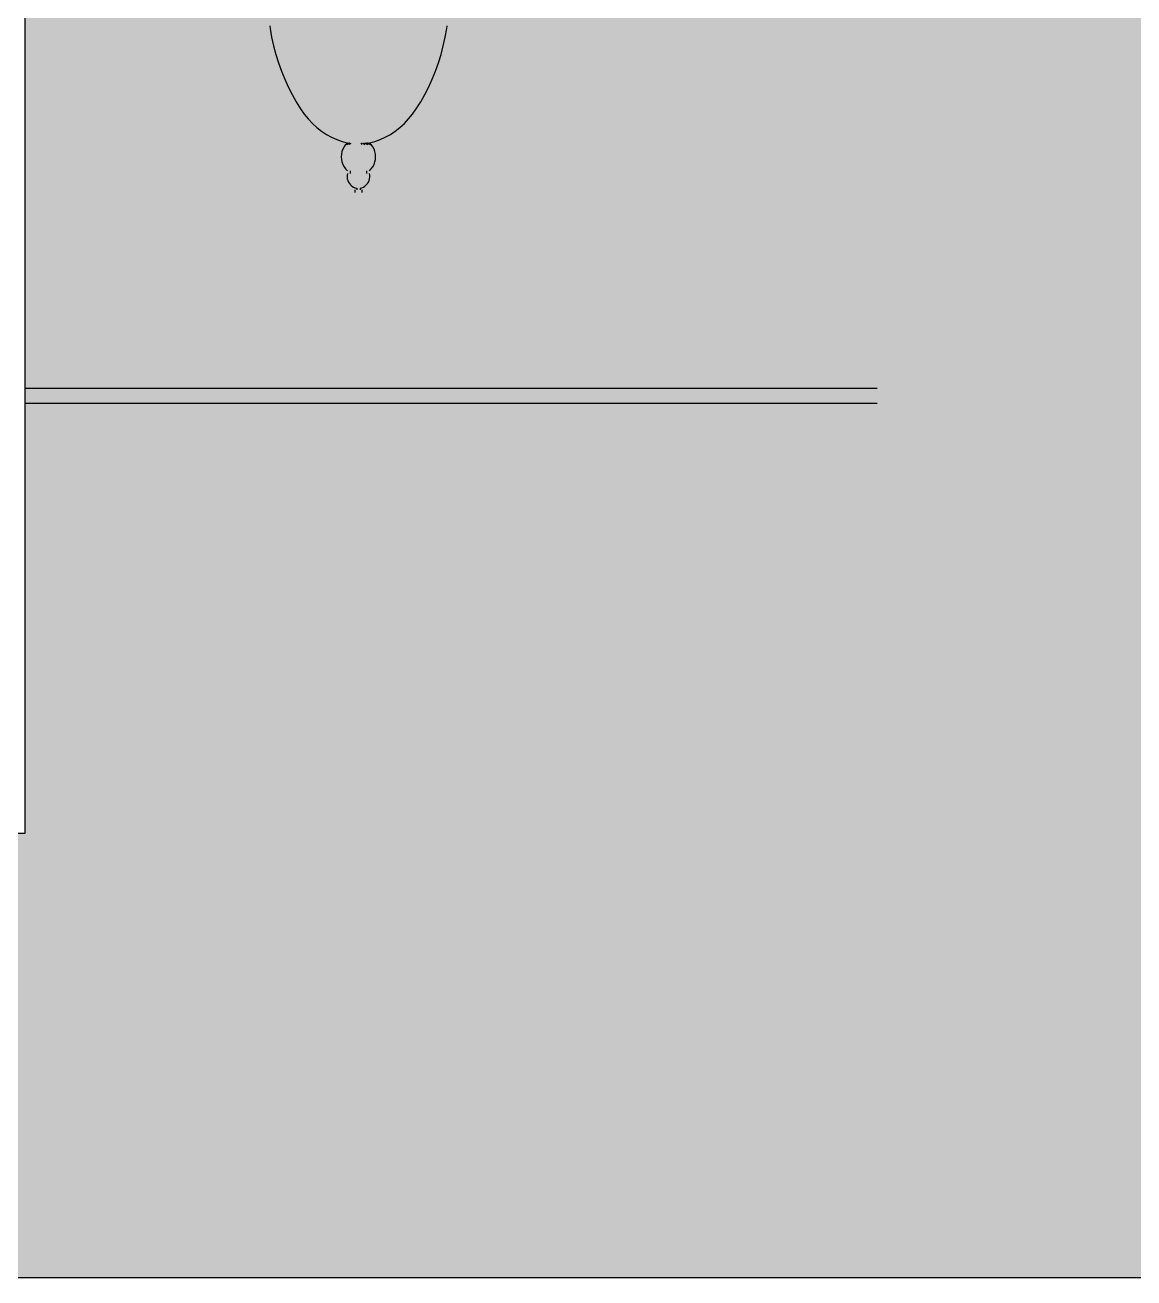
# Model space of a CAD drawing. Extents: x -59851 to 653804, y -249523 to 437614.
# Drawn here: x 317349 to 318845, y 364588 to 366278 of the extents above; entities that cross this region are included whole.
import ezdxf

# ---------------------------------------------------------------- set-up
doc = ezdxf.new("R2010")
doc.units = 0
doc.header["$LTSCALE"] = 1000
doc.header["$MEASUREMENT"] = 0
for name, color, linetype in [('_TCH_BOUNDARY', 7, 'Continuous'), ('A-材质分割线（横向）', 252, 'Continuous'), ('A-材质分割线（竖向）', 8, 'Continuous'), ('AE-WALL', 255, 'Continuous'), ('DOTE', 16, 'Continuous'), ('LABEL_PM', 7, 'Continuous'), ('P-固定家具（悬空）', 142, 'Continuous'), ('PUB_HATCH', 8, 'Continuous')]:
    doc.layers.add(name, color=color, linetype=linetype)

# ---------------------------------------------------------------- blocks, each defined once
blk = doc.blocks.new('jjjgapbhn')
blk.add_wipeout([(114248.5, 288135), (114148.5, 288135), (114148.5, 288385), (121148.5, 288385), (121148.5, 288135), (121048.5, 288135), (121048.5, 284285), (121068.5, 284285), (121068.5, 284135), (121118.5, 284135), (121118.5, 283685), (114178.5, 283685), (114178.5, 284135), (114228.5, 284135), (114228.5, 284285), (114248.5, 284285)]).dxf.layer = 'LABEL_PM'
at = {"layer": '_TCH_BOUNDARY'}
blk.add_lwpolyline([(114248.5, 288135), (114148.5, 288135), (114148.5, 288385), (121148.5, 288385), (121148.5, 288135), (121048.5, 288135), (121048.5, 284285), (121068.5, 284285), (121068.5, 284135), (121118.5, 284135), (121118.5, 283685), (114178.5, 283685), (114178.5, 284135), (114228.5, 284135), (114228.5, 284285), (114248.5, 284285)], close=True, dxfattribs=at)
blk = doc.blocks.new('mentoupb')
blk.add_wipeout([(93177.7, 274685.5), (93077.7, 274685.5), (93077.7, 274935.5), (100077.7, 274935.5), (100077.7, 274685.5), (99977.7, 274685.5), (99977.7, 270835.5), (99997.7, 270835.5), (99997.7, 270685.5), (100047.7, 270685.5), (100047.7, 270235.5), (93107.7, 270235.5), (93107.7, 270685.5), (93157.7, 270685.5), (93157.7, 270835.5), (93177.7, 270835.5)]).dxf.layer = 'A-材质分割线（横向）'
at = {"layer": '_TCH_BOUNDARY'}
blk.add_lwpolyline([(93177.7, 274685.5), (93077.7, 274685.5), (93077.7, 274935.5), (100077.7, 274935.5), (100077.7, 274685.5), (99977.7, 274685.5), (99977.7, 270835.5), (99997.7, 270835.5), (99997.7, 270685.5), (100047.7, 270685.5), (100047.7, 270235.5), (93107.7, 270235.5), (93107.7, 270685.5), (93157.7, 270685.5), (93157.7, 270835.5), (93177.7, 270835.5)], close=True, dxfattribs=at)
blk = doc.blocks.new('yjrtrth')
at = {"layer": 'P-固定家具（悬空）'}
for p, q in [((854616.7, -117852.2), (854616.2, -117848.8)), ((854618.8, -117864), (854616.7, -117852.2)), ((854855.2, -117852.2), (854853.1, -117864)), ((854855.7, -117848.8), (854855.2, -117852.2)), ((854621.5, -117875.7), (854618.8, -117864)), ((854853.1, -117864), (854850.4, -117875.7)), ((854624.5, -117887.3), (854621.5, -117875.7)), ((854628, -117898.6), (854624.5, -117887.3)), ((854847.4, -117887.3), (854843.9, -117898.6)), ((854850.4, -117875.7), (854847.4, -117887.3)), ((854632, -117909.7), (854628, -117898.6)), ((854843.9, -117898.6), (854839.9, -117909.7)), ((854636.4, -117920.5), (854632, -117909.7)), ((854641.1, -117931), (854636.4, -117920.5)), ((854835.5, -117920.5), (854830.8, -117931)), ((854839.9, -117909.7), (854835.5, -117920.5)), ((854646.3, -117941.2), (854641.1, -117931)), ((854651.9, -117951.1), (854646.3, -117941.2)), ((854825.6, -117941.2), (854820, -117951.1)), ((854830.8, -117931), (854825.6, -117941.2)), ((854657.9, -117960.6), (854651.9, -117951.1)), ((854820, -117951.1), (854814, -117960.6)), ((854662.8, -117967.7), (854657.9, -117960.6)), ((854668.2, -117974.3), (854662.8, -117967.7)), ((854673.9, -117980.3), (854668.2, -117974.3)), ((854803.7, -117974.3), (854798, -117980.3)), ((854809.1, -117967.7), (854803.7, -117974.3)), ((854814, -117960.6), (854809.1, -117967.7)), ((854679.9, -117985.9), (854673.9, -117980.3)), ((854686.3, -117990.8), (854679.9, -117985.9)), ((854692.9, -117995.2), (854686.3, -117990.8)), ((854785.6, -117990.8), (854779, -117995.2)), ((854792, -117985.9), (854785.6, -117990.8)), ((854798, -117980.3), (854792, -117985.9)), ((854699.7, -117999), (854692.9, -117995.2)), ((854706.7, -118002.1), (854699.7, -117999)), ((854713.9, -118004.6), (854706.7, -118002.1)), ((854721.2, -118006.4), (854713.9, -118004.6)), ((854718.6, -118009), (854719.5, -118008.1)), ((854720, -118008.1), (854718.6, -118009)), ((854719.5, -118008.7), (854718.6, -118009)), ((854724.3, -118006.9), (854719.2, -118009)), ((854719.2, -118009), (854719.5, -118008.7)), ((854719.5, -118008.1), (854723.8, -118006.9)), ((854724.3, -118006.9), (854719.5, -118008.7)), ((854719.5, -118008.7), (854720, -118008.1)), ((854720, -118008.1), (854724.3, -118006.9)), ((854720.9, -118009), (854724.3, -118006.9)), ((854720.9, -118009), (854721.7, -118008.1)), ((854723.8, -118006.9), (854721.2, -118006.4)), ((854721.7, -118008.1), (854724.3, -118006.9)), ((854727.4, -118006.9), (854723.7, -118009)), ((854723.7, -118009), (854724.5, -118008)), ((854723.7, -118009), (854724.3, -118008.1)), ((854724.3, -118008.1), (854725.5, -118006.9)), ((854724.3, -118008.1), (854724.5, -118008)), ((854724.5, -118008), (854727.4, -118006.9)), ((854724.5, -118008), (854725.5, -118006.9)), ((854729.9, -118006.9), (854727.3, -118009)), ((854727.3, -118009), (854727.7, -118008.1)), ((854727.7, -118008.1), (854729.9, -118006.9)), ((854732.8, -118006.9), (854731.5, -118009)), ((854731.5, -118009), (854731.7, -118008.1)), ((854731.7, -118008.1), (854732.8, -118006.9)), ((854747.6, -118008.1), (854746.4, -118006.9)), ((854748.2, -118009), (854746.4, -118006.9)), ((854751.9, -118008.1), (854747.6, -118006.9)), ((854747.6, -118006.9), (854750.2, -118008.1)), ((854747.6, -118006.9), (854751, -118009)), ((854752.7, -118009), (854747.6, -118006.9)), ((854752.4, -118008.7), (854747.6, -118006.9)), ((854748.2, -118009), (854747.6, -118008.1)), ((854750.7, -118006.4), (854748.1, -118006.9)), ((854748.1, -118006.9), (854752.4, -118008.1)), ((854751, -118009), (854750.2, -118008.1)), ((854758, -118004.6), (854750.7, -118006.4)), ((854753.3, -118009), (854751.9, -118008.1)), ((854752.4, -118008.7), (854751.9, -118008.1)), ((854752.4, -118008.1), (854753.3, -118009)), ((854752.7, -118009), (854752.4, -118008.7)), ((854753.3, -118009), (854752.4, -118008.7)), ((854765.2, -118002.1), (854758, -118004.6)), ((854772.2, -117999), (854765.2, -118002.1)), ((854779, -117995.2), (854772.2, -117999)), ((854712.7, -118025.4), (854713, -118021.8)), ((854713, -118028.9), (854712.7, -118025.4)), ((854713, -118021.8), (854713.7, -118018.4)), ((854713.7, -118018.4), (854714.9, -118015)), ((854714.9, -118015), (854716.5, -118011.9)), ((854716.5, -118011.9), (854718.6, -118009)), ((854753.3, -118009), (854755.4, -118011.9)), ((854755.4, -118011.9), (854757, -118015)), ((854757, -118015), (854758.2, -118018.4)), ((854758.2, -118018.4), (854758.9, -118021.8)), ((854758.9, -118021.8), (854759.2, -118025.4)), ((854759.2, -118025.4), (854758.9, -118028.9)), ((854713.7, -118032.4), (854713, -118028.9)), ((854714.9, -118035.7), (854713.7, -118032.4)), ((854716.5, -118038.9), (854714.9, -118035.7)), ((854718.6, -118041.7), (854716.5, -118038.9)), ((854721, -118044.3), (854718.6, -118041.7)), ((854753.3, -118041.7), (854750.9, -118044.3)), ((854755.4, -118038.9), (854753.3, -118041.7)), ((854757, -118035.7), (854755.4, -118038.9)), ((854758.2, -118032.4), (854757, -118035.7)), ((854758.9, -118028.9), (854758.2, -118032.4)), ((854720.6, -118050.3), (854721, -118047.9)), ((854720.6, -118052.7), (854720.6, -118050.3)), ((854720.8, -118055), (854720.6, -118052.7)), ((854721.5, -118057.4), (854720.8, -118055)), ((854722.4, -118059.5), (854721.5, -118057.4)), ((854723.7, -118061.6), (854722.4, -118059.5)), ((854724.6, -118047.9), (854724.6, -118044.3)), ((854747.3, -118044.3), (854747.3, -118047.9)), ((854749.5, -118059.5), (854748.2, -118061.6)), ((854750.4, -118057.4), (854749.5, -118059.5)), ((854751.1, -118055), (854750.4, -118057.4)), ((854750.9, -118047.9), (854751.3, -118050.3)), ((854751.3, -118052.7), (854751.1, -118055)), ((854751.3, -118050.3), (854751.3, -118052.7)), ((854725.3, -118063.4), (854723.7, -118061.6)), ((854727.1, -118065), (854725.3, -118063.4)), ((854729.1, -118066.2), (854727.1, -118065)), ((854731.3, -118067.2), (854729.1, -118066.2)), ((854731.2, -118070.2), (854731.2, -118073.8)), ((854733.6, -118067.8), (854731.3, -118067.2)), ((854733.6, -118067.8), (854733.6, -118070.2)), ((854740.6, -118067.2), (854738.3, -118067.8)), ((854738.3, -118067.8), (854738.3, -118070.2)), ((854742.8, -118066.2), (854740.6, -118067.2)), ((854740.7, -118070.2), (854740.7, -118073.8)), ((854744.8, -118065), (854742.8, -118066.2)), ((854746.6, -118063.4), (854744.8, -118065)), ((854748.2, -118061.6), (854746.6, -118063.4))]:
    blk.add_line(p, q, dxfattribs=at)
blk = doc.blocks.new('mentoudong')
at = {"layer": 'PUB_HATCH'}
h = blk.add_hatch(dxfattribs=at)
h.set_pattern_fill('大理石', color=8, scale=150)
h.set_pattern_definition([(41.987212, (29188.43, 23133.25), (899.999987, 675.000015), [14.4146, -3012.6508]), (68.19859, (28974.14, 23110.75), (450, 1350), [51.9284, -3583.0579]), (60.945396, (28963.43, 23085.03), (449.99997, 675.000019), [22.0621, -4610.9713]), (90, (28974.14, 23104.3), (450, -3e-14), [6.4286, -668.5714]), (71.56505, (29184.14, 23120.4), (9e-07, 675), [13.5526, -1409.4723]), (171.469234, (29184.14, 23120.39), (-449.999999, 4e-06), [21.6683, -4528.6749]), (79.215702, (29154.14, 23078.604), (450.000002, 2700.000001), [45.8091, -4764.1415]), (62.132996, (28815.57, 23284.318), (1799.9999781, 3375.0000132), [105.4419, -22037.34735]), (0, (28822.05, 23383.3), (0, 675), [0, -450]), (64.983107, (29113.428, 23506.104), (900.0000023, 2024.9999986), [70.9412, -7377.8841]), (81.4391104, (29286.999, 23239.318), (899.99999845, 6074.9999617), [100.7656, -21060.0027]), (82.874984, (29038.428, 23300.39), (449.999973, 3375.0000034), [51.8288, -10832.2191]), (76.75948, (28993.428, 23158.96), (450.0000044, 2024.9999984), [112.2702, -11676.0978]), (0, (28923.3, 23159.3), (0, 675), [0, -450]), (0, (28930.5, 23152.06), (0, 675), [0, -450]), (0, (28981.1, 23188.2), (0, 675), [0, -450]), (0, (28966.66, 23267.7), (0, 675), [0, -450]), (59.036243, (29019.142, 23268.247), (449.999964, 675.0000194), [37.4847, -7834.3002]), (0, (29038.4, 23299.14), (0, 675), [0, -450]), (0, (28981.1, 23274.9), (0, 675), [0, -450]), (0, (29002.8, 23318.25), (0, 675), [0, -450]), (0, (28981.1, 23253.2), (0, 675), [0, -450]), (50.19443, (29242, 23207.175), (450, 675), [16.7363, -3497.8761]), (90, (29242, 23187.9), (450, -3e-14), [19.2857, -655.7143]), (43.66778, (29218.428, 23165.39), (1350.000001, 1349.9999974), [32.5862, -6810.5214]), (90, (29218.43, 23158.96), (450, -3e-14), [6.4286, -668.5714]), (39.80557, (29199.14, 23142.89), (899.999979, 675.000027), [25.1044, -5246.8141]), (0, (29132.96, 23188.2), (0, 675), [0, -450]), (0, (29243, 23208.6), (0, 675), [0, -450]), (0, (29243, 23208.6), (0, 675), [0, -450]), (29.357753, (29252.71, 23220.03), (1349.999997, 675.000004), [39.3376, -4091.1133]), (0, (29241.4, 23253.2), (0, 675), [0, -450]), (146.309932, (29113.43, 23506.104), (-900.000006, 674.999988), [46.3571, -4821.1371]), (8.130102, (29064.142, 23416.104), (4499.9999683, 674.999996), [45.4569, -9500.4846]), (47.862405, (28963.428, 23403.247), (1800.0000008, 2024.9999981), [60.6849, -12683.13705]), (14.620874, (28864.856, 23377.532), (2699.9999926, 675.0000282), [101.8703, -10594.5075]), (0, (28901.6, 23419.4), (0, 675), [0, -450]), (18.43495, (29044.856, 23351.82), (1800, 674.999998), [20.3289, -4248.7459]), (16.699244, (29064.14, 23358.25), (449.99999, 4e-05), [11.186, -2337.8829]), (101.093723, (29074.856, 23361.46), (-900.0000079, 4724.9999558), [55.6834, -11637.8244]), (0, (29017.3, 23390.5), (0, 675), [0, -450]), (0, (29063.9, 23417.4), (0, 675), [0, -450]), (0, (29002.8, 23339.9), (0, 675), [0, -450]), (0, (28945, 23484.44), (0, 675), [0, -450]), (0, (28923.3, 23455.54), (0, 675), [0, -450]), (44.144903, (29038.428, 23496.46), (1350.0000023, 1350), [50.7658, -10610.0559]), (54.582945, (29004.142, 23448.247), (450.0000013, 674.9999973), [59.1619, -12364.8318]), (0, (29039, 23496.9), (0, 675), [0, -450]), (0, (28973.9, 23462.8), (0, 675), [0, -450]), (0, (29039, 23496.9), (0, 675), [0, -450]), (0, (29004.2, 23447.2), (0, 675), [0, -450]), (75.068583, (29109.14, 23422.53), (450, 2025), [16.633, -3476.3063]), (90, (29113.43, 23438.6), (450, -3e-14), [67.5, -607.5]), (50.19443, (29192.71, 23721.46), (450, 675), [16.7363, -3497.8761]), (0, (29067.9, 23578.4), (0, 675), [0, -450]), (0, (29082.35, 23571.15), (0, 675), [0, -450]), (0, (29024.5, 23585.6), (0, 675), [0, -450]), (0, (29096.8, 23665.1), (0, 675), [0, -450]), (53.130102, (29143.428, 23625.032), (450.0000006, 674.9999996), [32.1429, -6717.857]), (90, (29143.43, 23570.4), (450, -3e-14), [54.6429, -620.3571]), (0, (29143.5, 23571.5), (0, 675), [0, -450]), (23.19859, (29177.71, 23715.03), (1350, 675), [16.3195, -3410.7784]), (66.03751, (29173.43, 23705.39), (450, 1350), [10.5523, -2205.4406]), (66.03751, (29169.14, 23695.75), (450, 1350), [10.5523, -2205.4406]), (81.869898, (29162.713, 23650.747), (450.000002, 3375.0000003), [45.4569, -9500.4846]), (90, (29203.43, 23734.3), (450, -3e-14), [16.0714, -658.9286]), (0, (29154, 23756.8), (0, 675), [0, -450])])
h.paths.add_polyline_path([(128791.1, 303043.8), (128891.1, 303043.8), (128891.1, 303293.8), (121891.1, 303293.8), (121891.1, 303043.8), (121991.1, 303043.8), (121991.1, 299193.8), (121971.1, 299193.8), (121971.1, 299043.8), (121921.1, 299043.8), (121921.1, 298593.8), (123891.1, 298593.8), (123891.1, 301593.8), (126891.1, 301593.8), (126891.1, 298593.8), (128861.1, 298593.8), (128861.1, 299043.8), (128811.1, 299043.8), (128811.1, 299193.8), (128791.1, 299193.8)])
at = {"layer": 'A-材质分割线（竖向）'}
for p, q in [((123141.1, 299793.8), (121991.1, 299793.8)), ((123141.1, 299773.8), (121991.1, 299773.8))]:
    blk.add_line(p, q, dxfattribs=at)
at = {"layer": 'AE-WALL', "extrusion": (0, 0, -1), "zscale": -1}
blk.add_blockref('yjrtrth', (-977177, 418131.9), dxfattribs=at)

msp = doc.modelspace()

# ---------------------------------------------------------------- linework, layer by layer
at = {"layer": 'DOTE'}
msp.add_line((377091.8, 364587.8), (292125.9, 364587.8), dxfattribs=at)

# ---------------------------------------------------------------- next in the draw order: block references
at = {"layer": 'LABEL_PM'}
msp.add_blockref('jjjgapbhn', (203100.1, 80902.9), dxfattribs=at)

# ---------------------------------------------------------------- next in the draw order: block references
at = {"layer": 'A-材质分割线（横向）'}
msp.add_blockref('mentoupb', (224171, 94352.3), dxfattribs=at)

# ---------------------------------------------------------------- next in the draw order: block references
at = {"layer": 'LABEL_PM'}
msp.add_blockref('mentoudong', (195357.5, 65994, 0), dxfattribs=at)

doc.saveas('drawing.dxf')
